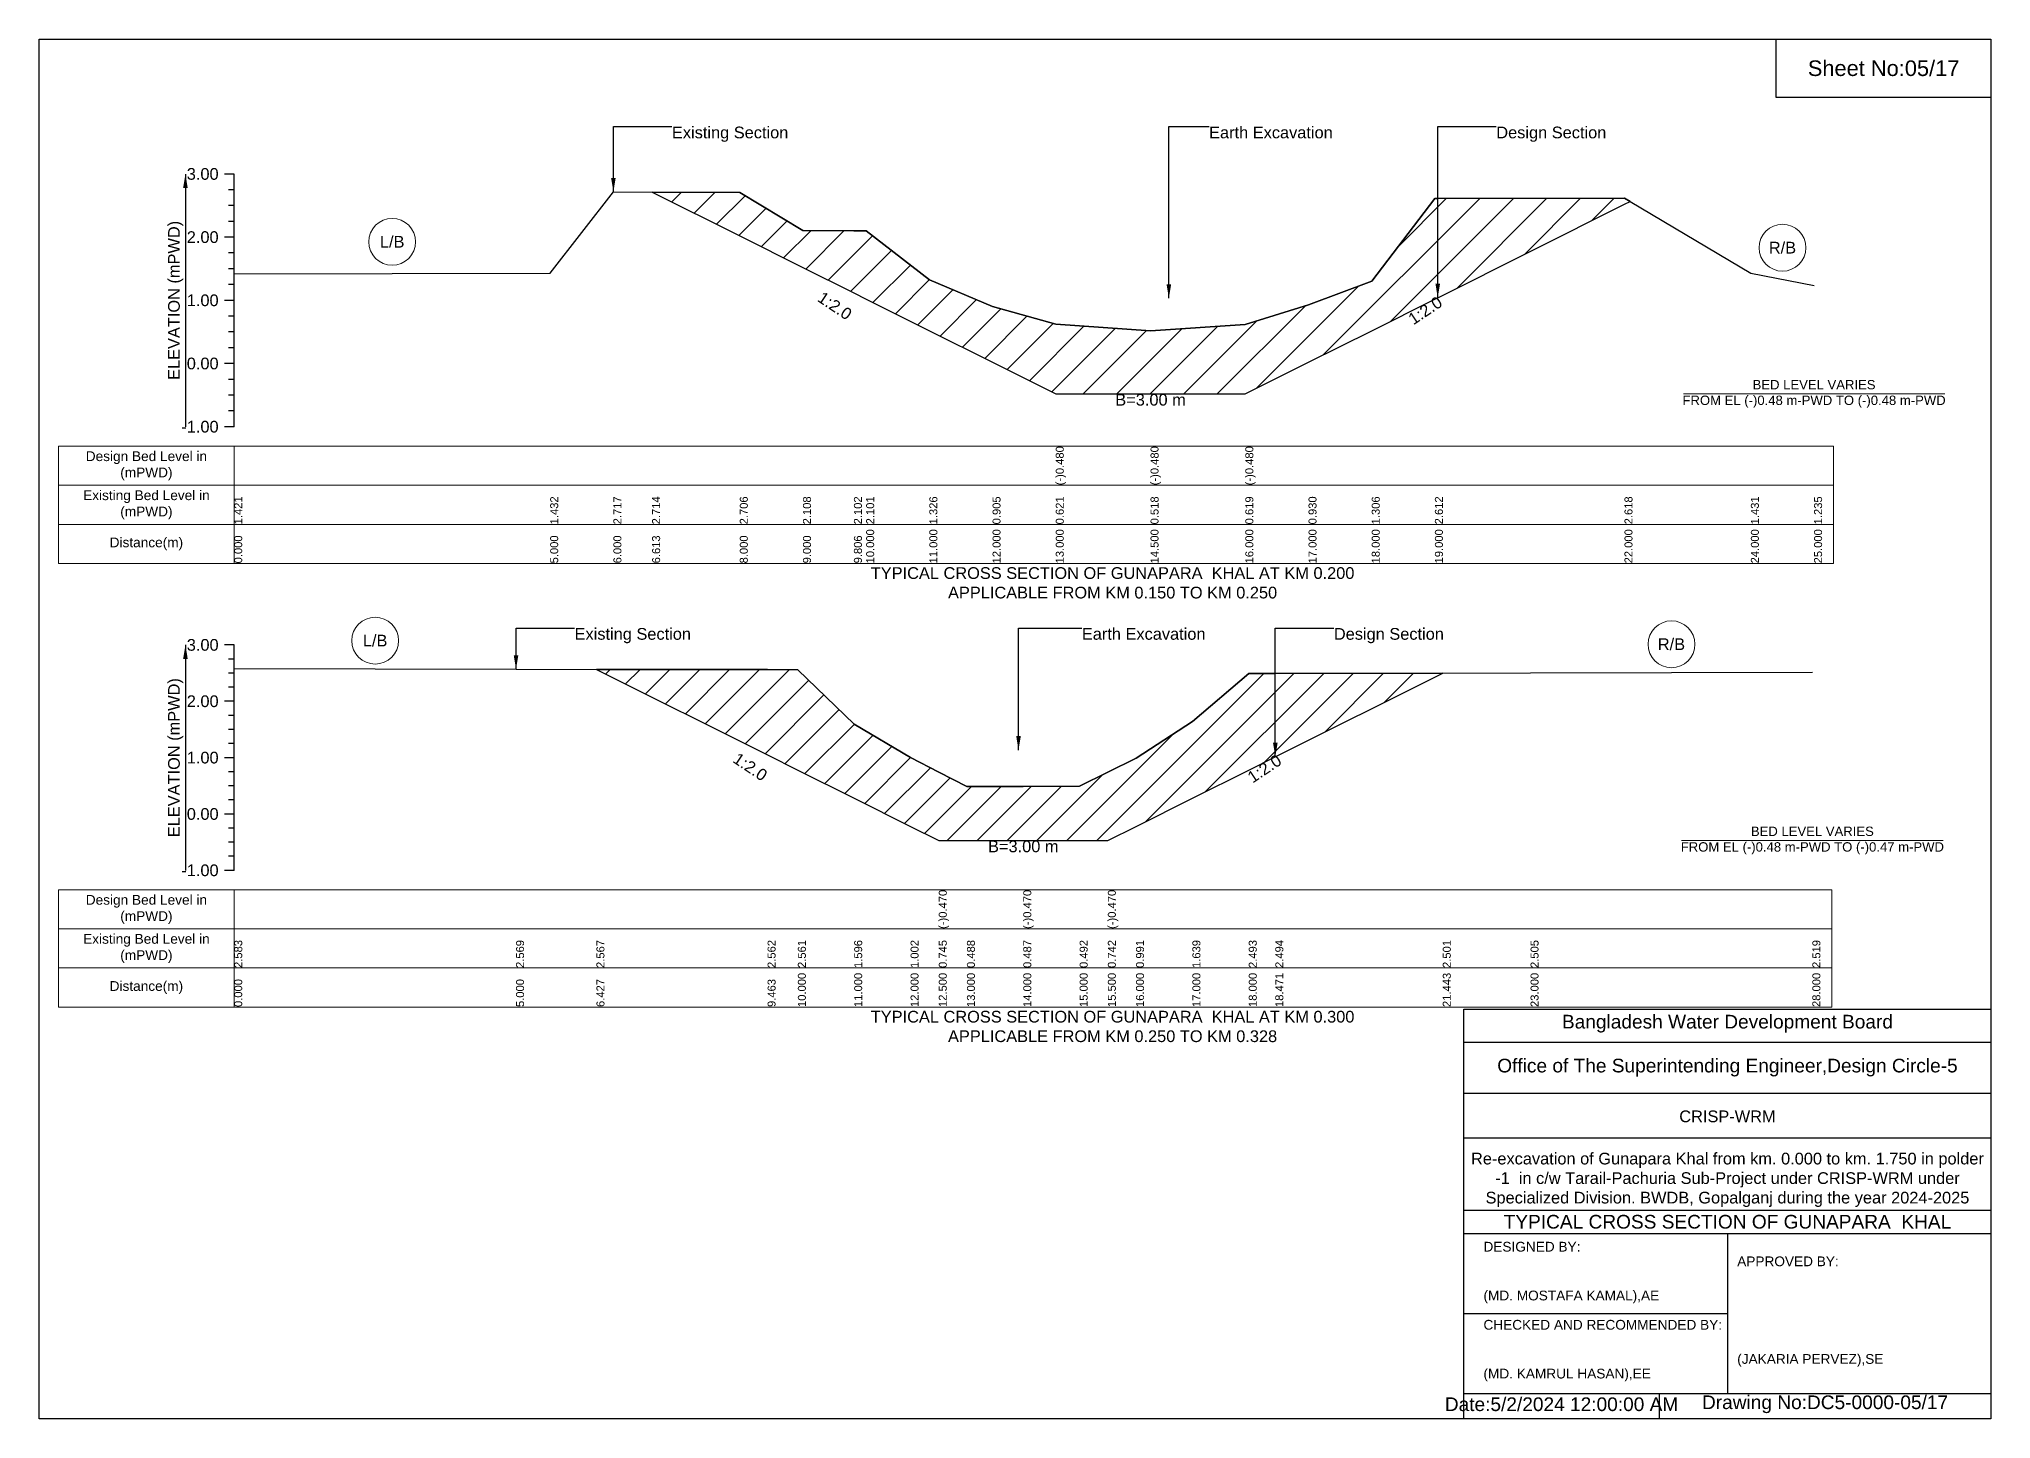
# Model space of a CAD drawing. Header units: inches. Extents: x 91000 to 268000, y -5656 to 171.
# Drawn here: x 140000 to 148000, y -5656 to 0 of the extents above; entities that cross this region are included whole.
import ezdxf

# ---------------------------------------------------------------- set-up
doc = ezdxf.new("R2010")
doc.units = ezdxf.units.IN
doc.header["$LTSCALE"] = 7
doc.header["$MEASUREMENT"] = 0
for name, color, linetype, lineweight in [('Cross section Data Border', 7, 'Continuous', 9), ('Cross Section Labels', 7, 'Continuous', 9), ('Existing_Bed_Level for Xsection', 7, 'Continuous', 25)]:
    doc.layers.add(name, color=color, linetype=linetype, lineweight=lineweight)
doc.styles.get("Standard").update_dxf_attribs({"font": 'arial.ttf'})
doc.dimstyles.get("Standard").update_dxf_attribs({"dimtxt": 0.18, "dimasz": 0.18, "dimexe": 0.18, "dimexo": 0.0625, "dimgap": 0.09, "dimtad": 0, "dimtih": 1, "dimtoh": 1, "dimdec": 4, "dimzin": 0, "dimdsep": 46, "dimtxsty": 'Standard', "dimcen": 0.09, "dimadec": 0, "dimazin": 0, "dimtfac": 1, "dimtdec": 4, "dimtofl": 0, "dimtmove": 0, "dimatfit": 3, "dimfxl": 1, "dimtolj": 1, "dimtzin": 0, "dimarcsym": 0})

msp = doc.modelspace()

# ---------------------------------------------------------------- hatches: boundary and pattern name
at = {"layer": 'Existing_Bed_Level for Xsection'}
h = msp.add_hatch(dxfattribs=at)
h.set_pattern_fill('ANSI31', color=256, scale=777, style=0)
h.paths.add_polyline_path([(142512.7, -627.3), (142872, -807), (143131, -936.5), (143339.8, -1040.9), (143390, -1066), (143649, -1195.5), (143908, -1325), (144167, -1454.5), (144555.5, -1454.5), (144944, -1454.5), (145203, -1325), (145462, -1195.5), (145721, -1066), (145732.6, -1060.2), (146498, -677.5), (146521.2, -665.9), (146498, -652.1), (145732.6, -653.6), (145721, -653.7), (145462, -991.9), (145203, -1089.3), (144944, -1169.8), (144555.5, -1196), (144167, -1169.3), (143908, -1095.8), (143649, -986.7), (143390, -786), (143339.8, -785.7), (143131, -784.2), (142872, -629.3)])
h = msp.add_hatch(dxfattribs=at)
h.set_pattern_fill('ANSI31', color=256, scale=693, style=0)
h.paths.add_polyline_path([(142284.5, -2583.6), (142986, -2934.3), (143110, -2996.3), (143341, -3111.8), (143572, -3227.3), (143687.5, -3285.1), (143803, -3285.1), (144034, -3285.1), (144265, -3285.1), (144380.5, -3285.1), (144496, -3227.3), (144727, -3111.8), (144958, -2996.3), (145066.9, -2941.9), (145753.2, -2598.7), (145066.9, -2600.4), (144958, -2600.6), (144727, -2797.9), (144496, -2947.6), (144380.5, -3005.2), (144265, -3062.8), (144034, -3064), (143803, -3063.8), (143687.5, -3004.4), (143572, -2945), (143341, -2807.8), (143110, -2584.9), (142986, -2584.7)])

# ---------------------------------------------------------------- linework, layer by layer
for points in [[(140000, 0), (148000, 0), (148000, -5656), (140000, -5656)], [(147120, 0), (148000, 0), (148000, -240), (147120, -240)]]:
    msp.add_lwpolyline(points, close=True)
for points in [[(145840, -5656), (145840, -3976), (148000, -3976)], [(145840, -4112), (148000, -4112)], [(145840, -4320), (148000, -4320)], [(145840, -4504), (148000, -4504)], [(145840, -4800), (148000, -4800)], [(145840, -4896), (148000, -4896)], [(146920, -4896), (146920, -5552)], [(145840, -5224), (146920, -5224)], [(145840, -5552), (148000, -5552)], [(146640, -5552), (146640, -5656)]]:
    msp.add_lwpolyline(points)
at = {"layer": 'Cross section Data Border'}
for points in [[(140080, -1669.2), (147355, -1669.2), (147355, -2149.2), (140080, -2149.2)], [(140080, -3487.5), (147348, -3487.5), (147348, -3967.5), (140080, -3967.5)]]:
    msp.add_lwpolyline(points, close=True, dxfattribs=at)
for points in [[(140800, -1669.2), (140800, -2149.2)], [(140080, -1829.2), (147355, -1829.2)], [(140080, -1989.2), (147355, -1989.2)], [(140800, -3487.5), (140800, -3967.5)], [(140080, -3647.5), (147348, -3647.5)], [(140080, -3807.5), (147348, -3807.5)]]:
    msp.add_lwpolyline(points, dxfattribs=at)
at = {"layer": 'Cross Section Labels'}
for points in [[(146739.2, -1454.5), (147810.8, -1454.5)], [(146732.2, -3285.1), (147803.8, -3285.1)]]:
    msp.add_lwpolyline(points, dxfattribs=at)
for centre in [(141447.5, -831.2), (147145.5, -855.4), (141377.5, -2465.9), (146690.5, -2480.7)]:
    msp.add_circle(centre, 96, dxfattribs=at)
at = {"layer": 'Existing_Bed_Level for Xsection'}
for points in [[(140800, -553.2), (140760, -553.2)], [(140800, -1589.2), (140800, -1330.2), (140800, -1071.2), (140800, -812.2), (140800, -553.2)], [(140800, -617.9), (140776, -617.9)], [(140800, -962.1), (142095, -959.3), (142354, -626.5), (142512.7, -627.3), (142872, -629.3), (143131, -784.2), (143339.8, -785.7), (143390, -786), (143649, -986.7), (143908, -1095.8), (144167, -1169.3), (144167, -1169.3), (144555.5, -1196), (144555.5, -1196), (144944, -1169.8), (144944, -1169.8), (145203, -1089.3), (145462, -991.9), (145721, -653.7), (145732.6, -653.6), (146498, -652.1), (146521.2, -665.9), (147016, -959.5), (147275, -1010.3)], [(140800, -682.7), (140776, -682.7)], [(140800, -747.4), (140776, -747.4)], [(140800, -812.2), (140760, -812.2)], [(140800, -876.9), (140776, -876.9)], [(140800, -941.7), (140776, -941.7)], [(140800, -1006.4), (140776, -1006.4)], [(140800, -1071.2), (140760, -1071.2)], [(140800, -1135.9), (140776, -1135.9)], [(140800, -1200.7), (140776, -1200.7)], [(140800, -1265.4), (140776, -1265.4)], [(140800, -1330.2), (140760, -1330.2)], [(140800, -1394.9), (140776, -1394.9)], [(140800, -1459.7), (140776, -1459.7)], [(140800, -1589.2), (140760, -1589.2)], [(140800, -1524.4), (140776, -1524.4)], [(140800, -2483.5), (140760, -2483.5)], [(140800, -2541.2), (140776, -2541.2)], [(140800, -3407.5), (140800, -3176.5), (140800, -2945.5), (140800, -2714.5), (140800, -2483.5)], [(140800, -2599), (140776, -2599)], [(140800, -2579.8), (141955, -2583.1), (142284.5, -2583.6), (142986, -2584.7), (143110, -2584.9), (143341, -2807.8), (143572, -2945), (143687.5, -3004.4), (143687.5, -3004.4), (143803, -3063.8), (144034, -3064), (144034, -3064), (144265, -3062.8), (144380.5, -3005.2), (144380.5, -3005.2), (144496, -2947.6), (144727, -2797.9), (144958, -2600.6), (145066.9, -2600.4), (145753.2, -2598.7), (146113, -2597.8), (147268, -2594.6)], [(140800, -2714.5), (140760, -2714.5)], [(140800, -2656.7), (140776, -2656.7)], [(140800, -2772.2), (140776, -2772.2)], [(140800, -2830), (140776, -2830)], [(140800, -2945.5), (140760, -2945.5)], [(140800, -2887.7), (140776, -2887.7)], [(140800, -3003.2), (140776, -3003.2)], [(140800, -3061), (140776, -3061)], [(140800, -3118.7), (140776, -3118.7)], [(140800, -3176.5), (140760, -3176.5)], [(140800, -3234.2), (140776, -3234.2)], [(140800, -3292), (140776, -3292)], [(140800, -3349.7), (140776, -3349.7)], [(140800, -3407.5), (140760, -3407.5)]]:
    msp.add_lwpolyline(points, dxfattribs=at)
for points in [[(142512.7, -627.3), (142512.7, -627.3), (142872, -807), (143131, -936.5), (143339.8, -1040.9), (143390, -1066), (143649, -1195.5), (143908, -1325), (144167, -1454.5), (144167, -1454.5), (144555.5, -1454.5), (144555.5, -1454.5), (144944, -1454.5), (144944, -1454.5), (145203, -1325), (145462, -1195.5), (145721, -1066), (145732.6, -1060.2), (146498, -677.5), (146521.2, -665.9), (146498, -652.1), (145732.6, -653.6), (145721, -653.7), (145462, -991.9), (145203, -1089.3), (144944, -1169.8), (144944, -1169.8), (144555.5, -1196), (144555.5, -1196), (144167, -1169.3), (144167, -1169.3), (143908, -1095.8), (143649, -986.7), (143390, -786), (143339.8, -785.7), (143131, -784.2), (142872, -629.3), (142512.7, -627.3)], [(142284.5, -2583.6), (142284.5, -2583.6), (142986, -2934.3), (143110, -2996.3), (143341, -3111.8), (143572, -3227.3), (143687.5, -3285.1), (143687.5, -3285.1), (143803, -3285.1), (144034, -3285.1), (144034, -3285.1), (144265, -3285.1), (144380.5, -3285.1), (144380.5, -3285.1), (144496, -3227.3), (144727, -3111.8), (144958, -2996.3), (145066.9, -2941.9), (145753.2, -2598.7), (145066.9, -2600.4), (144958, -2600.6), (144727, -2797.9), (144496, -2947.6), (144380.5, -3005.2), (144380.5, -3005.2), (144265, -3062.8), (144034, -3064), (144034, -3064), (143803, -3063.8), (143687.5, -3004.4), (143687.5, -3004.4), (143572, -2945), (143341, -2807.8), (143110, -2584.9), (142986, -2584.7), (142284.5, -2583.6)]]:
    msp.add_lwpolyline(points, close=True, dxfattribs=at)

# ---------------------------------------------------------------- texts
at = {"attachment_point": 5}
for s, insert, char_height in [('Sheet No:05/17', (147560, -120), 64), ('Bangladesh Water Development Board', (146920, -4036), 56), ('Office of The Superintending Engineer,Design Circle-5', (146920, -4216), 56)]:
    msp.add_mtext(s, dxfattribs=dict(at, insert=insert, char_height=char_height))
for s, insert, char_height, width, attachment_point in [('CRISP-WRM', (146920, -4416), 48, 2240, 5), ('Re-excavation of Gunapara Khal from km. 0.000 to km. 1.750 in polder -1  in c/w Tarail-Pachuria Sub-Project under CRISP-WRM under Specialized Division. BWDB, Gopalganj during the year 2024-2025', (146920, -4676), 48, 2160, 5), ('TYPICAL CROSS SECTION OF GUNAPARA  KHAL', (146920, -4848), 56, 2240, 5), ('DESIGNED BY:^J^J^J(MD. MOSTAFA KAMAL),AE', (145920, -5056), 40, 1120, 4), ('APPROVED BY:^J^J^J^J^J^J(JAKARIA PERVEZ),SE', (146960, -5216), 40, 1120, 4), ('CHECKED AND RECOMMENDED BY:^J^J^J(MD. KAMRUL HASAN),EE', (145920, -5376), 40, 1120, 4), ('Date:5/2/2024 12:00:00 AM', (146240, -5596), 56, 1120, 5), ('Drawing No:DC5-0000-05/17', (147320, -5596), 56, 1760, 5)]:
    msp.add_mtext(s, dxfattribs=dict(insert=insert, char_height=char_height, width=width, attachment_point=attachment_point))
at = {"layer": 'Cross section Data Border', "char_height": 40, "width": 640, "attachment_point": 5}
for s, insert in [('Design Bed Level in (mPWD)', (140440, -1749.2)), ('Existing Bed Level in (mPWD)', (140440, -1909.2)), ('Distance(m)', (140440, -2069.2)), ('Design Bed Level in (mPWD)', (140440, -3567.5)), ('Existing Bed Level in (mPWD)', (140440, -3727.5)), ('Distance(m)', (140440, -3887.5))]:
    msp.add_mtext(s, dxfattribs=dict(at, insert=insert))
at = {"layer": 'Cross Section Labels'}
for s, insert, char_height, attachment_point in [('Existing Section', (142594, -358.9), 48, 1), ('Earth Excavation', (144795.5, -358.9), 48, 1), ('Design Section', (145972.6, -358.9), 48, 1), ('L/B', (141447.5, -831.2), 48, 5), ('R/B', (147145.5, -855.4), 48, 5), ('BED LEVEL VARIES ^JFROM EL (-)0.48 m-PWD TO (-)0.48 m-PWD', (147275, -1454.5), 38.4, 5), ('B=3.00 m', (144555.5, -1454.5), 48, 2), ('TYPICAL CROSS SECTION OF GUNAPARA  KHAL AT KM 0.200^JAPPLICABLE FROM KM 0.150 TO KM 0.250', (144400, -2229.2), 48, 5), ('L/B', (141377.5, -2465.9), 48, 5), ('Existing Section', (142195, -2414.2), 48, 1), ('Earth Excavation', (144274, -2414.2), 48, 1), ('Design Section', (145306.9, -2414.2), 48, 1), ('R/B', (146690.5, -2480.7), 48, 5), ('BED LEVEL VARIES ^JFROM EL (-)0.48 m-PWD TO (-)0.47 m-PWD', (147268, -3285.1), 38.4, 5), ('B=3.00 m', (144034, -3285.1), 48, 2), ('TYPICAL CROSS SECTION OF GUNAPARA  KHAL AT KM 0.300^JAPPLICABLE FROM KM 0.250 TO KM 0.328', (144400, -4047.5), 48, 5)]:
    msp.add_mtext(s, dxfattribs=dict(at, insert=insert, char_height=char_height, attachment_point=attachment_point))
at = {"layer": 'Cross Section Labels', "char_height": 48, "attachment_point": 2}
for insert, rotation in [((143275.1, -1073.3), 326.30993), ((145667.9, -1092.6), 33.69007), ((142928.3, -2963.2), 326.30993), ((145009.1, -2970.8), 33.69007)]:
    msp.add_mtext('1:2.0', dxfattribs=dict(at, insert=insert, rotation=rotation))
at = {"layer": 'Existing_Bed_Level for Xsection', "char_height": 48, "attachment_point": 6}
for s, insert in [('3.00', (140736, -553.2)), ('2.00', (140736, -812.2)), ('1.00', (140736, -1071.2)), ('0.00', (140736, -1330.2)), ('-1.00', (140736, -1589.2)), ('3.00', (140736, -2483.5)), ('2.00', (140736, -2714.5)), ('1.00', (140736, -2945.5)), ('0.00', (140736, -3176.5)), ('-1.00', (140736, -3407.5))]:
    msp.add_mtext(s, dxfattribs=dict(at, insert=insert))
at = {"layer": 'Existing_Bed_Level for Xsection', "rotation": 90}
for s, insert, char_height, attachment_point in [('ELEVATION (mPWD)', (140560, -1071.2), 48, 5), ('(-)0.480', (144167, -1829.2), 32.8, 1), ('(-)0.480', (144555.5, -1829.2), 32.8, 1), ('(-)0.480', (144944, -1829.2), 32.8, 1), ('1.421', (140800, -1989.2), 32.8, 1), ('1.432', (142095, -1989.2), 32.8, 1), ('2.717', (142354, -1989.2), 32.8, 1), ('2.714', (142512.7, -1989.2), 32.8, 1), ('2.706', (142872, -1989.2), 32.8, 1), ('2.108', (143131, -1989.2), 32.8, 1), ('2.102', (143339.8, -1989.2), 32.8, 1), ('2.101', (143390, -1989.2), 32.8, 1), ('1.326', (143649, -1989.2), 32.8, 1), ('0.905', (143908, -1989.2), 32.8, 1), ('0.621', (144167, -1989.2), 32.8, 1), ('0.518', (144555.5, -1989.2), 32.8, 1), ('0.619', (144944, -1989.2), 32.8, 1), ('0.930', (145203, -1989.2), 32.8, 1), ('1.306', (145462, -1989.2), 32.8, 1), ('2.612', (145721, -1989.2), 32.8, 1), ('2.618', (146498, -1989.2), 32.8, 1), ('1.431', (147016, -1989.2), 32.8, 1), ('1.235', (147275, -1989.2), 32.8, 1), ('0.000', (140800, -2149.2), 32.8, 1), ('5.000', (142095, -2149.2), 32.8, 1), ('6.000', (142354, -2149.2), 32.8, 1), ('6.613', (142512.7, -2149.2), 32.8, 1), ('8.000', (142872, -2149.2), 32.8, 1), ('9.000', (143131, -2149.2), 32.8, 1), ('9.806', (143339.8, -2149.2), 32.8, 1), ('10.000', (143390, -2149.2), 32.8, 1), ('11.000', (143649, -2149.2), 32.8, 1), ('12.000', (143908, -2149.2), 32.8, 1), ('13.000', (144167, -2149.2), 32.8, 1), ('14.500', (144555.5, -2149.2), 32.8, 1), ('16.000', (144944, -2149.2), 32.8, 1), ('17.000', (145203, -2149.2), 32.8, 1), ('18.000', (145462, -2149.2), 32.8, 1), ('19.000', (145721, -2149.2), 32.8, 1), ('22.000', (146498, -2149.2), 32.8, 1), ('24.000', (147016, -2149.2), 32.8, 1), ('25.000', (147275, -2149.2), 32.8, 1), ('ELEVATION (mPWD)', (140560, -2945.5), 48, 5), ('(-)0.470', (143687.5, -3647.5), 32.8, 1), ('(-)0.470', (144034, -3647.5), 32.8, 1), ('(-)0.470', (144380.5, -3647.5), 32.8, 1), ('2.583', (140800, -3807.5), 32.8, 1), ('2.569', (141955, -3807.5), 32.8, 1), ('2.567', (142284.5, -3807.5), 32.8, 1), ('2.562', (142986, -3807.5), 32.8, 1), ('2.561', (143110, -3807.5), 32.8, 1), ('1.596', (143341, -3807.5), 32.8, 1), ('1.002', (143572, -3807.5), 32.8, 1), ('0.745', (143687.5, -3807.5), 32.8, 1), ('0.488', (143803, -3807.5), 32.8, 1), ('0.487', (144034, -3807.5), 32.8, 1), ('0.492', (144265, -3807.5), 32.8, 1), ('0.742', (144380.5, -3807.5), 32.8, 1), ('0.991', (144496, -3807.5), 32.8, 1), ('1.639', (144727, -3807.5), 32.8, 1), ('2.493', (144958, -3807.5), 32.8, 1), ('2.494', (145066.9, -3807.5), 32.8, 1), ('2.501', (145753.2, -3807.5), 32.8, 1), ('2.505', (146113, -3807.5), 32.8, 1), ('2.519', (147268, -3807.5), 32.8, 1), ('10.000', (143110, -3967.5), 32.8, 1), ('11.000', (143341, -3967.5), 32.8, 1), ('12.000', (143572, -3967.5), 32.8, 1), ('12.500', (143687.5, -3967.5), 32.8, 1), ('13.000', (143803, -3967.5), 32.8, 1), ('14.000', (144034, -3967.5), 32.8, 1), ('15.000', (144265, -3967.5), 32.8, 1), ('15.500', (144380.5, -3967.5), 32.8, 1), ('16.000', (144496, -3967.5), 32.8, 1), ('17.000', (144727, -3967.5), 32.8, 1), ('18.000', (144958, -3967.5), 32.8, 1), ('18.471', (145066.9, -3967.5), 32.8, 1), ('21.443', (145753.2, -3967.5), 32.8, 1), ('23.000', (146113, -3967.5), 32.8, 1), ('28.000', (147268, -3967.5), 32.8, 1), ('0.000', (140800, -3967.5), 32.8, 1), ('5.000', (141955, -3967.5), 32.8, 1), ('6.427', (142284.5, -3967.5), 32.8, 1), ('9.463', (142986, -3967.5), 32.8, 1)]:
    msp.add_mtext(s, dxfattribs=dict(at, insert=insert, char_height=char_height, attachment_point=attachment_point))

# ---------------------------------------------------------------- leaders
at = {"layer": 'Cross Section Labels', "annotation_type": 0, "has_hookline": 1, "hookline_direction": 0}
for points, text_width in [([(142354, -626.5), (142354, -358.9), (142593.9, -358.9)], 467.2), ([(144630.6, -1062.6), (144630.6, -358.9), (144795.4, -358.9)], 497), ([(145732.6, -1060.2), (145732.6, -358.9), (145972.5, -358.9)], 441.2), ([(141955, -2583.1), (141955, -2414.2), (142194.9, -2414.2)], 467.2), ([(144014.4, -2914.4), (144014.4, -2414.2), (144273.9, -2414.2)], 497), ([(145066.9, -2941.9), (145066.9, -2414.2), (145306.8, -2414.2)], 441.2)]:
    msp.add_leader(points, dimstyle='Standard', override={"dimasz": 57.6}, dxfattribs=dict(at, text_width=text_width))
at = {"layer": 'Existing_Bed_Level for Xsection'}
for points in [[(140600, -553.2), (140600, -1589.2)], [(140600, -2483.5), (140600, -3407.5)]]:
    msp.add_leader(points, dimstyle='Standard', override={"dimasz": 57.6}, dxfattribs=at)

doc.saveas('drawing.dxf')
